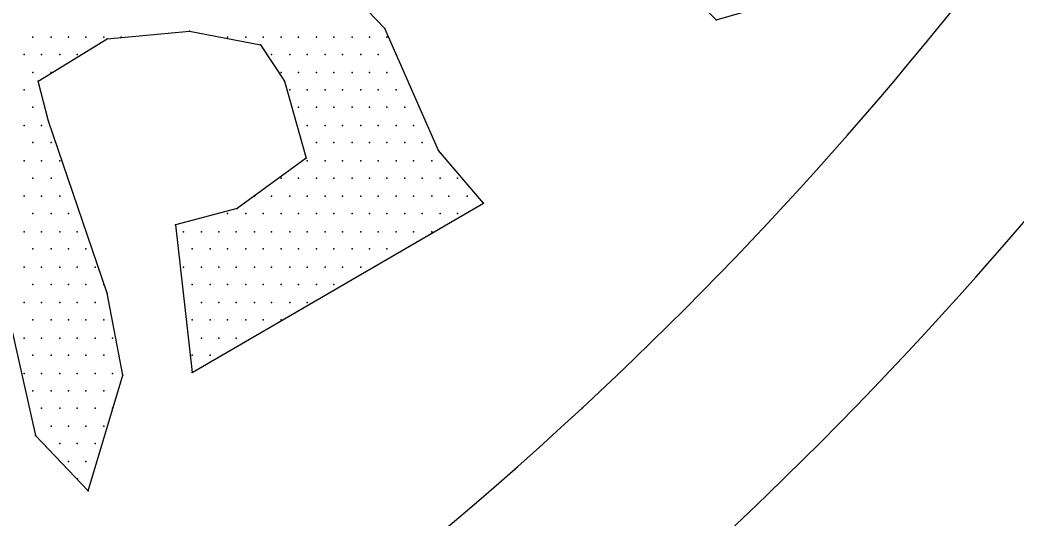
# Model space of a CAD drawing. Extents: x 180421 to 181317, y 668879 to 669680.
# Drawn here: x 180625.02 to 180631.11, y 669602.83 to 669605.88 of the extents above; entities that cross this region are included whole.
import ezdxf

# ---------------------------------------------------------------- set-up
doc = ezdxf.new("R2010")
doc.units = 0
doc.header["$LTSCALE"] = 2.5
doc.header["$MEASUREMENT"] = 0
doc.layers.add('KOTERET', color=1, linetype='CONTINUOUS')

msp = doc.modelspace()

# ---------------------------------------------------------------- linework, layer by layer
at = {"layer": 'KOTERET', "color": 1, "linetype": 'Continuous'}
for points in [[(180622.0816, 669630.2263, 0.06433), (180609.3401, 669633.7416, 0.055067), (180598.0185, 669634.0794, 0.081051), (180584.6436, 669631.3295, 0.05642), (180576.1722, 669626.9486, 0.170965), (180569.6589, 669619.3533, 0.076819), (180568.6666, 669614.8616, 0.118306), (180570.2554, 669608.0158, 0.129737), (180575.3329, 669602.2468, 0.070189), (180585.2717, 669597.0109, 0.047922), (180592.7245, 669595.116, 0.049022), (180603.3916, 669594.3507, 0.072792), (180618.9939, 669597.0531, 0.1248), (180629.2441, 669602.6585, 0.103709), (180634.8759, 669610.6232, 0.036886), (180635.2876, 669612.3703, 0.106536), (180635.0026, 669617.4954, 0.106243), (180629.9355, 669625.2332, 0.106919), (180622.0816, 669630.2263)], [(180592.9145, 669596.2614, 0.049045), (180603.36, 669595.5119, 0.072972), (180618.6666, 669598.1721, 0.125195), (180628.4524, 669603.5083, 0.103069), (180633.7886, 669611.0297, 0.035565), (180634.1422, 669612.5551, 0.105225), (180633.8994, 669617.1365, 0.105504), (180629.1227, 669624.4098, 0.107235), (180621.6594, 669629.1496, 0.064474), (180609.1765, 669632.591, 0.055181), (180598.0871, 669632.9235, 0.081162), (180585.0606, 669630.2474, 0.05669), (180576.7844, 669625.9616, 0.171614), (180570.7409, 669618.9363, 0.076301), (180569.8278, 669614.8194, 0.117637), (180571.2952, 669608.5384, 0.130118), (180575.998, 669603.2022, 0.070334), (180585.6676, 669598.1034, 0.047983), (180592.9145, 669596.2614)]]:
    msp.add_lwpolyline(points, format="xyb", dxfattribs=at)
at = {"layer": 'KOTERET', "color": 2, "linetype": 'Continuous'}
for points in [[(180628.3204, 669606.8177), (180629.2705, 669605.8782)], [(180627.2489, 669605.8254), (180626.8795, 669606.2107)], [(180629.2705, 669605.8782), (180629.4341, 669605.9257)], [(180627.5762, 669605.0812), (180627.2489, 669605.8254)], [(180625.1007, 669605.7726), (180625.1007, 669605.7726)], [(180625.2116, 669605.7726), (180625.2116, 669605.7726)], [(180625.3171, 669605.7726), (180625.3171, 669605.7726)], [(180625.4227, 669605.7726), (180625.4227, 669605.7726)], [(180625.5335, 669605.7726), (180625.5335, 669605.7726)], [(180625.5546, 669605.7621), (180626.0561, 669605.8096)], [(180625.6391, 669605.7726), (180625.6391, 669605.7726)], [(180626.0561, 669605.8096), (180626.4889, 669605.7251)], [(180626.2883, 669605.7726), (180626.2883, 669605.7726)], [(180626.3992, 669605.7726), (180626.3992, 669605.7726)], [(180626.5047, 669605.7726), (180626.5047, 669605.7726)], [(180626.6156, 669605.7726), (180626.6156, 669605.7726)], [(180626.7211, 669605.7726), (180626.7211, 669605.7726)], [(180626.832, 669605.7726), (180626.832, 669605.7726)], [(180626.9375, 669605.7726), (180626.9375, 669605.7726)], [(180627.0484, 669605.7726), (180627.0484, 669605.7726)], [(180627.1539, 669605.7726), (180627.1539, 669605.7726)], [(180627.2595, 669605.7726), (180627.2595, 669605.7726)], [(180625.1324, 669605.5034), (180625.5546, 669605.7621)], [(180626.4889, 669605.7251), (180626.6367, 669605.5034)], [(180625.0479, 669605.6671), (180625.0479, 669605.6671)], [(180625.1535, 669605.6671), (180625.1535, 669605.6671)], [(180625.2643, 669605.6671), (180625.2643, 669605.6671)], [(180625.3699, 669605.6671), (180625.3699, 669605.6671)], [(180626.5575, 669605.6671), (180626.5575, 669605.6671)], [(180626.6683, 669605.6671), (180626.6683, 669605.6671)], [(180626.7739, 669605.6671), (180626.7739, 669605.6671)], [(180626.8847, 669605.6671), (180626.8847, 669605.6671)], [(180626.9903, 669605.6671), (180626.9903, 669605.6671)], [(180627.1011, 669605.6671), (180627.1011, 669605.6671)], [(180627.2067, 669605.6671), (180627.2067, 669605.6671)], [(180627.3176, 669605.6671), (180627.3176, 669605.6671)], [(180625.1007, 669605.5562), (180625.1007, 669605.5562)], [(180625.2116, 669605.5562), (180625.2116, 669605.5562)], [(180626.6156, 669605.5562), (180626.6156, 669605.5562)], [(180626.7211, 669605.5562), (180626.7211, 669605.5562)], [(180626.832, 669605.5562), (180626.832, 669605.5562)], [(180626.9375, 669605.5562), (180626.9375, 669605.5562)], [(180627.0484, 669605.5562), (180627.0484, 669605.5562)], [(180627.1539, 669605.5562), (180627.1539, 669605.5562)], [(180627.2595, 669605.5562), (180627.2595, 669605.5562)], [(180625.1957, 669605.2606), (180625.1324, 669605.5034)], [(180626.6367, 669605.5034), (180626.7686, 669605.0337)], [(180625.0479, 669605.4506), (180625.0479, 669605.4506)], [(180626.6683, 669605.4506), (180626.6683, 669605.4506)], [(180626.7739, 669605.4506), (180626.7739, 669605.4506)], [(180626.8847, 669605.4506), (180626.8847, 669605.4506)], [(180626.9903, 669605.4506), (180626.9903, 669605.4506)], [(180627.1011, 669605.4506), (180627.1011, 669605.4506)], [(180627.2067, 669605.4506), (180627.2067, 669605.4506)], [(180627.3176, 669605.4506), (180627.3176, 669605.4506)], [(180625.1007, 669605.3451), (180625.1007, 669605.3451)], [(180626.7211, 669605.3451), (180626.7211, 669605.3451)], [(180626.832, 669605.3451), (180626.832, 669605.3451)], [(180626.9375, 669605.3451), (180626.9375, 669605.3451)], [(180627.0484, 669605.3451), (180627.0484, 669605.3451)], [(180627.1539, 669605.3451), (180627.1539, 669605.3451)], [(180627.2595, 669605.3451), (180627.2595, 669605.3451)], [(180627.3703, 669605.3451), (180627.3703, 669605.3451)], [(180625.0479, 669605.2342), (180625.0479, 669605.2342)], [(180625.1535, 669605.2342), (180625.1535, 669605.2342)], [(180625.5546, 669604.2103), (180625.1957, 669605.2606)], [(180626.7739, 669605.2342), (180626.7739, 669605.2342)], [(180626.8847, 669605.2342), (180626.8847, 669605.2342)], [(180626.9903, 669605.2342), (180626.9903, 669605.2342)], [(180627.1011, 669605.2342), (180627.1011, 669605.2342)], [(180627.2067, 669605.2342), (180627.2067, 669605.2342)], [(180627.3176, 669605.2342), (180627.3176, 669605.2342)], [(180627.4231, 669605.2342), (180627.4231, 669605.2342)], [(180625.1007, 669605.1287), (180625.1007, 669605.1287)], [(180625.2116, 669605.1287), (180625.2116, 669605.1287)], [(180626.832, 669605.1287), (180626.832, 669605.1287)], [(180626.9375, 669605.1287), (180626.9375, 669605.1287)], [(180627.0484, 669605.1287), (180627.0484, 669605.1287)], [(180627.1539, 669605.1287), (180627.1539, 669605.1287)], [(180627.2595, 669605.1287), (180627.2595, 669605.1287)], [(180627.3703, 669605.1287), (180627.3703, 669605.1287)], [(180627.4759, 669605.1287), (180627.4759, 669605.1287)], [(180626.7686, 669605.0337), (180626.3464, 669604.7275)], [(180627.8506, 669604.7592), (180627.5762, 669605.0812)], [(180625.0479, 669605.0178), (180625.0479, 669605.0178)], [(180625.1535, 669605.0178), (180625.1535, 669605.0178)], [(180625.2643, 669605.0178), (180625.2643, 669605.0178)], [(180626.7739, 669605.0178), (180626.7739, 669605.0178)], [(180626.8847, 669605.0178), (180626.8847, 669605.0178)], [(180626.9903, 669605.0178), (180626.9903, 669605.0178)], [(180627.1011, 669605.0178), (180627.1011, 669605.0178)], [(180627.2067, 669605.0178), (180627.2067, 669605.0178)], [(180627.3176, 669605.0178), (180627.3176, 669605.0178)], [(180627.4231, 669605.0178), (180627.4231, 669605.0178)], [(180627.534, 669605.0178), (180627.534, 669605.0178)], [(180625.1007, 669604.9123), (180625.1007, 669604.9123)], [(180625.2116, 669604.9123), (180625.2116, 669604.9123)], [(180626.6156, 669604.9123), (180626.6156, 669604.9123)], [(180626.7211, 669604.9123), (180626.7211, 669604.9123)], [(180626.832, 669604.9123), (180626.832, 669604.9123)], [(180626.9375, 669604.9123), (180626.9375, 669604.9123)], [(180627.0484, 669604.9123), (180627.0484, 669604.9123)], [(180627.1539, 669604.9123), (180627.1539, 669604.9123)], [(180627.2595, 669604.9123), (180627.2595, 669604.9123)], [(180627.3703, 669604.9123), (180627.3703, 669604.9123)], [(180627.4759, 669604.9123), (180627.4759, 669604.9123)], [(180627.5867, 669604.9123), (180627.5867, 669604.9123)], [(180627.6923, 669604.9123), (180627.6923, 669604.9123)], [(180625.0479, 669604.8014), (180625.0479, 669604.8014)], [(180625.1535, 669604.8014), (180625.1535, 669604.8014)], [(180625.2643, 669604.8014), (180625.2643, 669604.8014)], [(180626.4519, 669604.8014), (180626.4519, 669604.8014)], [(180626.5575, 669604.8014), (180626.5575, 669604.8014)], [(180626.6683, 669604.8014), (180626.6683, 669604.8014)], [(180626.7739, 669604.8014), (180626.7739, 669604.8014)], [(180626.8847, 669604.8014), (180626.8847, 669604.8014)], [(180626.9903, 669604.8014), (180626.9903, 669604.8014)], [(180627.1011, 669604.8014), (180627.1011, 669604.8014)], [(180627.2067, 669604.8014), (180627.2067, 669604.8014)], [(180627.3176, 669604.8014), (180627.3176, 669604.8014)], [(180627.4231, 669604.8014), (180627.4231, 669604.8014)], [(180627.534, 669604.8014), (180627.534, 669604.8014)], [(180627.6395, 669604.8014), (180627.6395, 669604.8014)], [(180627.7504, 669604.8014), (180627.7504, 669604.8014)], [(180626.0719, 669603.7247), (180627.8506, 669604.7592)], [(180625.1007, 669604.6959), (180625.1007, 669604.6959)], [(180625.2116, 669604.6959), (180625.2116, 669604.6959)], [(180625.3171, 669604.6959), (180625.3171, 669604.6959)], [(180626.3464, 669604.7275), (180625.9716, 669604.6273)], [(180626.2883, 669604.6959), (180626.2883, 669604.6959)], [(180626.3992, 669604.6959), (180626.3992, 669604.6959)], [(180626.5047, 669604.6959), (180626.5047, 669604.6959)], [(180626.6156, 669604.6959), (180626.6156, 669604.6959)], [(180626.7211, 669604.6959), (180626.7211, 669604.6959)], [(180626.832, 669604.6959), (180626.832, 669604.6959)], [(180626.9375, 669604.6959), (180626.9375, 669604.6959)], [(180627.0484, 669604.6959), (180627.0484, 669604.6959)], [(180627.1539, 669604.6959), (180627.1539, 669604.6959)], [(180627.2595, 669604.6959), (180627.2595, 669604.6959)], [(180627.3703, 669604.6959), (180627.3703, 669604.6959)], [(180627.4759, 669604.6959), (180627.4759, 669604.6959)], [(180627.5867, 669604.6959), (180627.5867, 669604.6959)], [(180627.6923, 669604.6959), (180627.6923, 669604.6959)], [(180625.9716, 669604.6273), (180626.0719, 669603.7247)], [(180625.0479, 669604.585), (180625.0479, 669604.585)], [(180625.1535, 669604.585), (180625.1535, 669604.585)], [(180625.2643, 669604.585), (180625.2643, 669604.585)], [(180625.3699, 669604.585), (180625.3699, 669604.585)], [(180626.0191, 669604.585), (180626.0191, 669604.585)], [(180626.13, 669604.585), (180626.13, 669604.585)], [(180626.2355, 669604.585), (180626.2355, 669604.585)], [(180626.3411, 669604.585), (180626.3411, 669604.585)], [(180626.4519, 669604.585), (180626.4519, 669604.585)], [(180626.5575, 669604.585), (180626.5575, 669604.585)], [(180626.6683, 669604.585), (180626.6683, 669604.585)], [(180626.7739, 669604.585), (180626.7739, 669604.585)], [(180626.8847, 669604.585), (180626.8847, 669604.585)], [(180626.9903, 669604.585), (180626.9903, 669604.585)], [(180627.1011, 669604.585), (180627.1011, 669604.585)], [(180627.2067, 669604.585), (180627.2067, 669604.585)], [(180627.3176, 669604.585), (180627.3176, 669604.585)], [(180627.4231, 669604.585), (180627.4231, 669604.585)], [(180627.534, 669604.585), (180627.534, 669604.585)], [(180624.8579, 669604.4847), (180625.1166, 669603.3394)], [(180625.1007, 669604.4795), (180625.1007, 669604.4795)], [(180625.2116, 669604.4795), (180625.2116, 669604.4795)], [(180625.3171, 669604.4795), (180625.3171, 669604.4795)], [(180625.4227, 669604.4795), (180625.4227, 669604.4795)], [(180626.0719, 669604.4795), (180626.0719, 669604.4795)], [(180626.1827, 669604.4795), (180626.1827, 669604.4795)], [(180626.2883, 669604.4795), (180626.2883, 669604.4795)], [(180626.3992, 669604.4795), (180626.3992, 669604.4795)], [(180626.5047, 669604.4795), (180626.5047, 669604.4795)], [(180626.6156, 669604.4795), (180626.6156, 669604.4795)], [(180626.7211, 669604.4795), (180626.7211, 669604.4795)], [(180626.832, 669604.4795), (180626.832, 669604.4795)], [(180626.9375, 669604.4795), (180626.9375, 669604.4795)], [(180627.0484, 669604.4795), (180627.0484, 669604.4795)], [(180627.1539, 669604.4795), (180627.1539, 669604.4795)], [(180627.2595, 669604.4795), (180627.2595, 669604.4795)], [(180625.0479, 669604.3686), (180625.0479, 669604.3686)], [(180625.1535, 669604.3686), (180625.1535, 669604.3686)], [(180625.2643, 669604.3686), (180625.2643, 669604.3686)], [(180625.3699, 669604.3686), (180625.3699, 669604.3686)], [(180625.4808, 669604.3686), (180625.4808, 669604.3686)], [(180626.0191, 669604.3686), (180626.0191, 669604.3686)], [(180626.13, 669604.3686), (180626.13, 669604.3686)], [(180626.2355, 669604.3686), (180626.2355, 669604.3686)], [(180626.3411, 669604.3686), (180626.3411, 669604.3686)], [(180626.4519, 669604.3686), (180626.4519, 669604.3686)], [(180626.5575, 669604.3686), (180626.5575, 669604.3686)], [(180626.6683, 669604.3686), (180626.6683, 669604.3686)], [(180626.7739, 669604.3686), (180626.7739, 669604.3686)], [(180626.8847, 669604.3686), (180626.8847, 669604.3686)], [(180626.9903, 669604.3686), (180626.9903, 669604.3686)], [(180627.1011, 669604.3686), (180627.1011, 669604.3686)], [(180625.1007, 669604.2631), (180625.1007, 669604.2631)], [(180625.2116, 669604.2631), (180625.2116, 669604.2631)], [(180625.3171, 669604.2631), (180625.3171, 669604.2631)], [(180625.4227, 669604.2631), (180625.4227, 669604.2631)], [(180625.5335, 669604.2631), (180625.5335, 669604.2631)], [(180626.0719, 669604.2631), (180626.0719, 669604.2631)], [(180626.1827, 669604.2631), (180626.1827, 669604.2631)], [(180626.2883, 669604.2631), (180626.2883, 669604.2631)], [(180626.3992, 669604.2631), (180626.3992, 669604.2631)], [(180626.5047, 669604.2631), (180626.5047, 669604.2631)], [(180626.6156, 669604.2631), (180626.6156, 669604.2631)], [(180626.7211, 669604.2631), (180626.7211, 669604.2631)], [(180626.832, 669604.2631), (180626.832, 669604.2631)], [(180626.9375, 669604.2631), (180626.9375, 669604.2631)], [(180625.6497, 669603.7089), (180625.5546, 669604.2103)], [(180625.0479, 669604.1522), (180625.0479, 669604.1522)], [(180625.1535, 669604.1522), (180625.1535, 669604.1522)], [(180625.2643, 669604.1522), (180625.2643, 669604.1522)], [(180625.3699, 669604.1522), (180625.3699, 669604.1522)], [(180625.4808, 669604.1522), (180625.4808, 669604.1522)], [(180626.13, 669604.1522), (180626.13, 669604.1522)], [(180626.2355, 669604.1522), (180626.2355, 669604.1522)], [(180626.3411, 669604.1522), (180626.3411, 669604.1522)], [(180626.4519, 669604.1522), (180626.4519, 669604.1522)], [(180626.5575, 669604.1522), (180626.5575, 669604.1522)], [(180626.6683, 669604.1522), (180626.6683, 669604.1522)], [(180626.7739, 669604.1522), (180626.7739, 669604.1522)], [(180625.1007, 669604.0467), (180625.1007, 669604.0467)], [(180625.2116, 669604.0467), (180625.2116, 669604.0467)], [(180625.3171, 669604.0467), (180625.3171, 669604.0467)], [(180625.4227, 669604.0467), (180625.4227, 669604.0467)], [(180625.5335, 669604.0467), (180625.5335, 669604.0467)], [(180626.0719, 669604.0467), (180626.0719, 669604.0467)], [(180626.1827, 669604.0467), (180626.1827, 669604.0467)], [(180626.2883, 669604.0467), (180626.2883, 669604.0467)], [(180626.3992, 669604.0467), (180626.3992, 669604.0467)], [(180626.5047, 669604.0467), (180626.5047, 669604.0467)], [(180626.6156, 669604.0467), (180626.6156, 669604.0467)], [(180625.0479, 669603.9358), (180625.0479, 669603.9358)], [(180625.1535, 669603.9358), (180625.1535, 669603.9358)], [(180625.2643, 669603.9358), (180625.2643, 669603.9358)], [(180625.3699, 669603.9358), (180625.3699, 669603.9358)], [(180625.4808, 669603.9358), (180625.4808, 669603.9358)], [(180625.5863, 669603.9358), (180625.5863, 669603.9358)], [(180626.13, 669603.9358), (180626.13, 669603.9358)], [(180626.2355, 669603.9358), (180626.2355, 669603.9358)], [(180626.3411, 669603.9358), (180626.3411, 669603.9358)], [(180625.1007, 669603.8303), (180625.1007, 669603.8303)], [(180625.2116, 669603.8303), (180625.2116, 669603.8303)], [(180625.3171, 669603.8303), (180625.3171, 669603.8303)], [(180625.4227, 669603.8303), (180625.4227, 669603.8303)], [(180625.5335, 669603.8303), (180625.5335, 669603.8303)], [(180626.0719, 669603.8303), (180626.0719, 669603.8303)], [(180626.1827, 669603.8303), (180626.1827, 669603.8303)], [(180625.0479, 669603.7194), (180625.0479, 669603.7194)], [(180625.1535, 669603.7194), (180625.1535, 669603.7194)], [(180625.2643, 669603.7194), (180625.2643, 669603.7194)], [(180625.3699, 669603.7194), (180625.3699, 669603.7194)], [(180625.4385, 669603.0016), (180625.6497, 669603.7089)], [(180625.4808, 669603.7194), (180625.4808, 669603.7194)], [(180625.5863, 669603.7194), (180625.5863, 669603.7194)], [(180625.1007, 669603.6138), (180625.1007, 669603.6138)], [(180625.2116, 669603.6138), (180625.2116, 669603.6138)], [(180625.3171, 669603.6138), (180625.3171, 669603.6138)], [(180625.4227, 669603.6138), (180625.4227, 669603.6138)], [(180625.5335, 669603.6138), (180625.5335, 669603.6138)], [(180625.1535, 669603.5083), (180625.1535, 669603.5083)], [(180625.2643, 669603.5083), (180625.2643, 669603.5083)], [(180625.3699, 669603.5083), (180625.3699, 669603.5083)], [(180625.4808, 669603.5083), (180625.4808, 669603.5083)], [(180625.5863, 669603.5083), (180625.5863, 669603.5083)], [(180625.2116, 669603.3974), (180625.2116, 669603.3974)], [(180625.3171, 669603.3974), (180625.3171, 669603.3974)], [(180625.4227, 669603.3974), (180625.4227, 669603.3974)], [(180625.5335, 669603.3974), (180625.5335, 669603.3974)], [(180625.1166, 669603.3394), (180625.4385, 669603.0016)], [(180625.2643, 669603.2919), (180625.2643, 669603.2919)], [(180625.3699, 669603.2919), (180625.3699, 669603.2919)], [(180625.4808, 669603.2919), (180625.4808, 669603.2919)], [(180625.3171, 669603.181), (180625.3171, 669603.181)], [(180625.4227, 669603.181), (180625.4227, 669603.181)], [(180625.3699, 669603.0755), (180625.3699, 669603.0755)]]:
    msp.add_lwpolyline(points, dxfattribs=at)
at = {"layer": 'KOTERET', "color": 1}
for p in [(180627.2489, 669605.8254), (180627.2489, 669605.8254), (180629.2705, 669605.8782), (180629.2705, 669605.8782), (180625.1007, 669605.7726), (180625.1007, 669605.7726), (180625.2116, 669605.7726), (180625.2116, 669605.7726), (180625.3171, 669605.7726), (180625.3171, 669605.7726), (180625.4227, 669605.7726), (180625.4227, 669605.7726), (180625.5335, 669605.7726), (180625.5335, 669605.7726), (180625.6391, 669605.7726), (180625.6391, 669605.7726), (180626.0561, 669605.8096), (180626.0561, 669605.8096), (180626.2883, 669605.7726), (180626.2883, 669605.7726), (180626.3992, 669605.7726), (180626.3992, 669605.7726), (180626.5047, 669605.7726), (180626.5047, 669605.7726), (180626.6156, 669605.7726), (180626.6156, 669605.7726), (180626.7211, 669605.7726), (180626.7211, 669605.7726), (180626.832, 669605.7726), (180626.832, 669605.7726), (180626.9375, 669605.7726), (180626.9375, 669605.7726), (180627.0484, 669605.7726), (180627.0484, 669605.7726), (180627.1539, 669605.7726), (180627.1539, 669605.7726), (180627.2595, 669605.7726), (180627.2595, 669605.7726), (180625.5546, 669605.7621), (180625.5546, 669605.7621), (180626.4889, 669605.7251), (180626.4889, 669605.7251), (180625.0479, 669605.6671), (180625.0479, 669605.6671), (180625.1535, 669605.6671), (180625.1535, 669605.6671), (180625.2643, 669605.6671), (180625.2643, 669605.6671), (180625.3699, 669605.6671), (180625.3699, 669605.6671), (180626.5575, 669605.6671), (180626.5575, 669605.6671), (180626.6683, 669605.6671), (180626.6683, 669605.6671), (180626.7739, 669605.6671), (180626.7739, 669605.6671), (180626.8847, 669605.6671), (180626.8847, 669605.6671), (180626.9903, 669605.6671), (180626.9903, 669605.6671), (180627.1011, 669605.6671), (180627.1011, 669605.6671), (180627.2067, 669605.6671), (180627.2067, 669605.6671), (180627.3176, 669605.6671), (180627.3176, 669605.6671), (180625.1007, 669605.5562), (180625.1007, 669605.5562), (180625.2116, 669605.5562), (180625.2116, 669605.5562), (180626.6156, 669605.5562), (180626.6156, 669605.5562), (180626.7211, 669605.5562), (180626.7211, 669605.5562), (180626.832, 669605.5562), (180626.832, 669605.5562), (180626.9375, 669605.5562), (180626.9375, 669605.5562), (180627.0484, 669605.5562), (180627.0484, 669605.5562), (180627.1539, 669605.5562), (180627.1539, 669605.5562), (180627.2595, 669605.5562), (180627.2595, 669605.5562), (180625.1324, 669605.5034), (180625.1324, 669605.5034), (180626.6367, 669605.5034), (180626.6367, 669605.5034), (180625.0479, 669605.4506), (180625.0479, 669605.4506), (180626.6683, 669605.4506), (180626.6683, 669605.4506), (180626.7739, 669605.4506), (180626.7739, 669605.4506), (180626.8847, 669605.4506), (180626.8847, 669605.4506), (180626.9903, 669605.4506), (180626.9903, 669605.4506), (180627.1011, 669605.4506), (180627.1011, 669605.4506), (180627.2067, 669605.4506), (180627.2067, 669605.4506), (180627.3176, 669605.4506), (180627.3176, 669605.4506), (180625.1007, 669605.3451), (180625.1007, 669605.3451), (180626.7211, 669605.3451), (180626.7211, 669605.3451), (180626.832, 669605.3451), (180626.832, 669605.3451), (180626.9375, 669605.3451), (180626.9375, 669605.3451), (180627.0484, 669605.3451), (180627.0484, 669605.3451), (180627.1539, 669605.3451), (180627.1539, 669605.3451), (180627.2595, 669605.3451), (180627.2595, 669605.3451), (180627.3703, 669605.3451), (180627.3703, 669605.3451), (180625.0479, 669605.2342), (180625.0479, 669605.2342), (180625.1535, 669605.2342), (180625.1535, 669605.2342), (180625.1957, 669605.2606), (180625.1957, 669605.2606), (180626.7739, 669605.2342), (180626.7739, 669605.2342), (180626.8847, 669605.2342), (180626.8847, 669605.2342), (180626.9903, 669605.2342), (180626.9903, 669605.2342), (180627.1011, 669605.2342), (180627.1011, 669605.2342), (180627.2067, 669605.2342), (180627.2067, 669605.2342), (180627.3176, 669605.2342), (180627.3176, 669605.2342), (180627.4231, 669605.2342), (180627.4231, 669605.2342), (180625.1007, 669605.1287), (180625.1007, 669605.1287), (180625.2116, 669605.1287), (180625.2116, 669605.1287), (180626.832, 669605.1287), (180626.832, 669605.1287), (180626.9375, 669605.1287), (180626.9375, 669605.1287), (180627.0484, 669605.1287), (180627.0484, 669605.1287), (180627.1539, 669605.1287), (180627.1539, 669605.1287), (180627.2595, 669605.1287), (180627.2595, 669605.1287), (180627.3703, 669605.1287), (180627.3703, 669605.1287), (180627.4759, 669605.1287), (180627.4759, 669605.1287), (180626.7686, 669605.0337), (180626.7686, 669605.0337), (180627.5762, 669605.0812), (180627.5762, 669605.0812), (180625.0479, 669605.0178), (180625.0479, 669605.0178), (180625.1535, 669605.0178), (180625.1535, 669605.0178), (180625.2643, 669605.0178), (180625.2643, 669605.0178), (180626.7739, 669605.0178), (180626.7739, 669605.0178), (180626.8847, 669605.0178), (180626.8847, 669605.0178), (180626.9903, 669605.0178), (180626.9903, 669605.0178), (180627.1011, 669605.0178), (180627.1011, 669605.0178), (180627.2067, 669605.0178), (180627.2067, 669605.0178), (180627.3176, 669605.0178), (180627.3176, 669605.0178), (180627.4231, 669605.0178), (180627.4231, 669605.0178), (180627.534, 669605.0178), (180627.534, 669605.0178), (180625.1007, 669604.9123), (180625.1007, 669604.9123), (180625.2116, 669604.9123), (180625.2116, 669604.9123), (180626.6156, 669604.9123), (180626.6156, 669604.9123), (180626.7211, 669604.9123), (180626.7211, 669604.9123), (180626.832, 669604.9123), (180626.832, 669604.9123), (180626.9375, 669604.9123), (180626.9375, 669604.9123), (180627.0484, 669604.9123), (180627.0484, 669604.9123), (180627.1539, 669604.9123), (180627.1539, 669604.9123), (180627.2595, 669604.9123), (180627.2595, 669604.9123), (180627.3703, 669604.9123), (180627.3703, 669604.9123), (180627.4759, 669604.9123), (180627.4759, 669604.9123), (180627.5867, 669604.9123), (180627.5867, 669604.9123), (180627.6923, 669604.9123), (180627.6923, 669604.9123), (180625.0479, 669604.8014), (180625.0479, 669604.8014), (180625.1535, 669604.8014), (180625.1535, 669604.8014), (180625.2643, 669604.8014), (180625.2643, 669604.8014), (180626.4519, 669604.8014), (180626.4519, 669604.8014), (180626.5575, 669604.8014), (180626.5575, 669604.8014), (180626.6683, 669604.8014), (180626.6683, 669604.8014), (180626.7739, 669604.8014), (180626.7739, 669604.8014), (180626.8847, 669604.8014), (180626.8847, 669604.8014), (180626.9903, 669604.8014), (180626.9903, 669604.8014), (180627.1011, 669604.8014), (180627.1011, 669604.8014), (180627.2067, 669604.8014), (180627.2067, 669604.8014), (180627.3176, 669604.8014), (180627.3176, 669604.8014), (180627.4231, 669604.8014), (180627.4231, 669604.8014), (180627.534, 669604.8014), (180627.534, 669604.8014), (180627.6395, 669604.8014), (180627.6395, 669604.8014), (180627.7504, 669604.8014), (180627.7504, 669604.8014), (180627.8506, 669604.7592), (180627.8506, 669604.7592), (180625.1007, 669604.6959), (180625.1007, 669604.6959), (180625.2116, 669604.6959), (180625.2116, 669604.6959), (180625.3171, 669604.6959), (180625.3171, 669604.6959), (180626.2883, 669604.6959), (180626.2883, 669604.6959), (180626.3464, 669604.7275), (180626.3464, 669604.7275), (180626.3992, 669604.6959), (180626.3992, 669604.6959), (180626.5047, 669604.6959), (180626.5047, 669604.6959), (180626.6156, 669604.6959), (180626.6156, 669604.6959), (180626.7211, 669604.6959), (180626.7211, 669604.6959), (180626.832, 669604.6959), (180626.832, 669604.6959), (180626.9375, 669604.6959), (180626.9375, 669604.6959), (180627.0484, 669604.6959), (180627.0484, 669604.6959), (180627.1539, 669604.6959), (180627.1539, 669604.6959), (180627.2595, 669604.6959), (180627.2595, 669604.6959), (180627.3703, 669604.6959), (180627.3703, 669604.6959), (180627.4759, 669604.6959), (180627.4759, 669604.6959), (180627.5867, 669604.6959), (180627.5867, 669604.6959), (180627.6923, 669604.6959), (180627.6923, 669604.6959), (180625.9716, 669604.6273), (180625.9716, 669604.6273), (180625.0479, 669604.585), (180625.0479, 669604.585), (180625.1535, 669604.585), (180625.1535, 669604.585), (180625.2643, 669604.585), (180625.2643, 669604.585), (180625.3699, 669604.585), (180625.3699, 669604.585), (180626.0191, 669604.585), (180626.0191, 669604.585), (180626.13, 669604.585), (180626.13, 669604.585), (180626.2355, 669604.585), (180626.2355, 669604.585), (180626.3411, 669604.585), (180626.3411, 669604.585), (180626.4519, 669604.585), (180626.4519, 669604.585), (180626.5575, 669604.585), (180626.5575, 669604.585), (180626.6683, 669604.585), (180626.6683, 669604.585), (180626.7739, 669604.585), (180626.7739, 669604.585), (180626.8847, 669604.585), (180626.8847, 669604.585), (180626.9903, 669604.585), (180626.9903, 669604.585), (180627.1011, 669604.585), (180627.1011, 669604.585), (180627.2067, 669604.585), (180627.2067, 669604.585), (180627.3176, 669604.585), (180627.3176, 669604.585), (180627.4231, 669604.585), (180627.4231, 669604.585), (180627.534, 669604.585), (180627.534, 669604.585), (180625.1007, 669604.4795), (180625.1007, 669604.4795), (180625.2116, 669604.4795), (180625.2116, 669604.4795), (180625.3171, 669604.4795), (180625.3171, 669604.4795), (180625.4227, 669604.4795), (180625.4227, 669604.4795), (180626.0719, 669604.4795), (180626.0719, 669604.4795), (180626.1827, 669604.4795), (180626.1827, 669604.4795), (180626.2883, 669604.4795), (180626.2883, 669604.4795), (180626.3992, 669604.4795), (180626.3992, 669604.4795), (180626.5047, 669604.4795), (180626.5047, 669604.4795), (180626.6156, 669604.4795), (180626.6156, 669604.4795), (180626.7211, 669604.4795), (180626.7211, 669604.4795), (180626.832, 669604.4795), (180626.832, 669604.4795), (180626.9375, 669604.4795), (180626.9375, 669604.4795), (180627.0484, 669604.4795), (180627.0484, 669604.4795), (180627.1539, 669604.4795), (180627.1539, 669604.4795), (180627.2595, 669604.4795), (180627.2595, 669604.4795), (180625.0479, 669604.3686), (180625.0479, 669604.3686), (180625.1535, 669604.3686), (180625.1535, 669604.3686), (180625.2643, 669604.3686), (180625.2643, 669604.3686), (180625.3699, 669604.3686), (180625.3699, 669604.3686), (180625.4808, 669604.3686), (180625.4808, 669604.3686), (180626.0191, 669604.3686), (180626.0191, 669604.3686), (180626.13, 669604.3686), (180626.13, 669604.3686), (180626.2355, 669604.3686), (180626.2355, 669604.3686), (180626.3411, 669604.3686), (180626.3411, 669604.3686), (180626.4519, 669604.3686), (180626.4519, 669604.3686), (180626.5575, 669604.3686), (180626.5575, 669604.3686), (180626.6683, 669604.3686), (180626.6683, 669604.3686), (180626.7739, 669604.3686), (180626.7739, 669604.3686), (180626.8847, 669604.3686), (180626.8847, 669604.3686), (180626.9903, 669604.3686), (180626.9903, 669604.3686), (180627.1011, 669604.3686), (180627.1011, 669604.3686), (180625.1007, 669604.2631), (180625.1007, 669604.2631), (180625.2116, 669604.2631), (180625.2116, 669604.2631), (180625.3171, 669604.2631), (180625.3171, 669604.2631), (180625.4227, 669604.2631), (180625.4227, 669604.2631), (180625.5335, 669604.2631), (180625.5335, 669604.2631), (180626.0719, 669604.2631), (180626.0719, 669604.2631), (180626.1827, 669604.2631), (180626.1827, 669604.2631), (180626.2883, 669604.2631), (180626.2883, 669604.2631), (180626.3992, 669604.2631), (180626.3992, 669604.2631), (180626.5047, 669604.2631), (180626.5047, 669604.2631), (180626.6156, 669604.2631), (180626.6156, 669604.2631), (180626.7211, 669604.2631), (180626.7211, 669604.2631), (180626.832, 669604.2631), (180626.832, 669604.2631), (180626.9375, 669604.2631), (180626.9375, 669604.2631), (180625.5546, 669604.2103), (180625.5546, 669604.2103), (180625.0479, 669604.1522), (180625.0479, 669604.1522), (180625.1535, 669604.1522), (180625.1535, 669604.1522), (180625.2643, 669604.1522), (180625.2643, 669604.1522), (180625.3699, 669604.1522), (180625.3699, 669604.1522), (180625.4808, 669604.1522), (180625.4808, 669604.1522), (180626.13, 669604.1522), (180626.13, 669604.1522), (180626.2355, 669604.1522), (180626.2355, 669604.1522), (180626.3411, 669604.1522), (180626.3411, 669604.1522), (180626.4519, 669604.1522), (180626.4519, 669604.1522), (180626.5575, 669604.1522), (180626.5575, 669604.1522), (180626.6683, 669604.1522), (180626.6683, 669604.1522), (180626.7739, 669604.1522), (180626.7739, 669604.1522), (180625.1007, 669604.0467), (180625.1007, 669604.0467), (180625.2116, 669604.0467), (180625.2116, 669604.0467), (180625.3171, 669604.0467), (180625.3171, 669604.0467), (180625.4227, 669604.0467), (180625.4227, 669604.0467), (180625.5335, 669604.0467), (180625.5335, 669604.0467), (180626.0719, 669604.0467), (180626.0719, 669604.0467), (180626.1827, 669604.0467), (180626.1827, 669604.0467), (180626.2883, 669604.0467), (180626.2883, 669604.0467), (180626.3992, 669604.0467), (180626.3992, 669604.0467), (180626.5047, 669604.0467), (180626.5047, 669604.0467), (180626.6156, 669604.0467), (180626.6156, 669604.0467), (180625.0479, 669603.9358), (180625.0479, 669603.9358), (180625.1535, 669603.9358), (180625.1535, 669603.9358), (180625.2643, 669603.9358), (180625.2643, 669603.9358), (180625.3699, 669603.9358), (180625.3699, 669603.9358), (180625.4808, 669603.9358), (180625.4808, 669603.9358), (180625.5863, 669603.9358), (180625.5863, 669603.9358), (180626.13, 669603.9358), (180626.13, 669603.9358), (180626.2355, 669603.9358), (180626.2355, 669603.9358), (180626.3411, 669603.9358), (180626.3411, 669603.9358), (180625.1007, 669603.8303), (180625.1007, 669603.8303), (180625.2116, 669603.8303), (180625.2116, 669603.8303), (180625.3171, 669603.8303), (180625.3171, 669603.8303), (180625.4227, 669603.8303), (180625.4227, 669603.8303), (180625.5335, 669603.8303), (180625.5335, 669603.8303), (180626.0719, 669603.8303), (180626.0719, 669603.8303), (180626.1827, 669603.8303), (180626.1827, 669603.8303), (180625.0479, 669603.7194), (180625.0479, 669603.7194), (180625.1535, 669603.7194), (180625.1535, 669603.7194), (180625.2643, 669603.7194), (180625.2643, 669603.7194), (180625.3699, 669603.7194), (180625.3699, 669603.7194), (180625.4808, 669603.7194), (180625.4808, 669603.7194), (180625.5863, 669603.7194), (180625.5863, 669603.7194), (180625.6497, 669603.7089), (180625.6497, 669603.7089), (180626.0719, 669603.7247), (180626.0719, 669603.7247), (180625.1007, 669603.6138), (180625.1007, 669603.6138), (180625.2116, 669603.6138), (180625.2116, 669603.6138), (180625.3171, 669603.6138), (180625.3171, 669603.6138), (180625.4227, 669603.6138), (180625.4227, 669603.6138), (180625.5335, 669603.6138), (180625.5335, 669603.6138), (180625.1535, 669603.5083), (180625.1535, 669603.5083), (180625.2643, 669603.5083), (180625.2643, 669603.5083), (180625.3699, 669603.5083), (180625.3699, 669603.5083), (180625.4808, 669603.5083), (180625.4808, 669603.5083), (180625.5863, 669603.5083), (180625.5863, 669603.5083), (180628.4524, 669603.5083), (180625.2116, 669603.3974), (180625.2116, 669603.3974), (180625.3171, 669603.3974), (180625.3171, 669603.3974), (180625.4227, 669603.3974), (180625.4227, 669603.3974), (180625.5335, 669603.3974), (180625.5335, 669603.3974), (180625.1166, 669603.3394), (180625.1166, 669603.3394), (180625.2643, 669603.2919), (180625.2643, 669603.2919), (180625.3699, 669603.2919), (180625.3699, 669603.2919), (180625.4808, 669603.2919), (180625.4808, 669603.2919), (180625.3171, 669603.181), (180625.3171, 669603.181), (180625.4227, 669603.181), (180625.4227, 669603.181), (180625.3699, 669603.0755), (180625.3699, 669603.0755), (180625.4385, 669603.0016), (180625.4385, 669603.0016)]:
    msp.add_point(p, dxfattribs=at)

doc.saveas('drawing.dxf')
